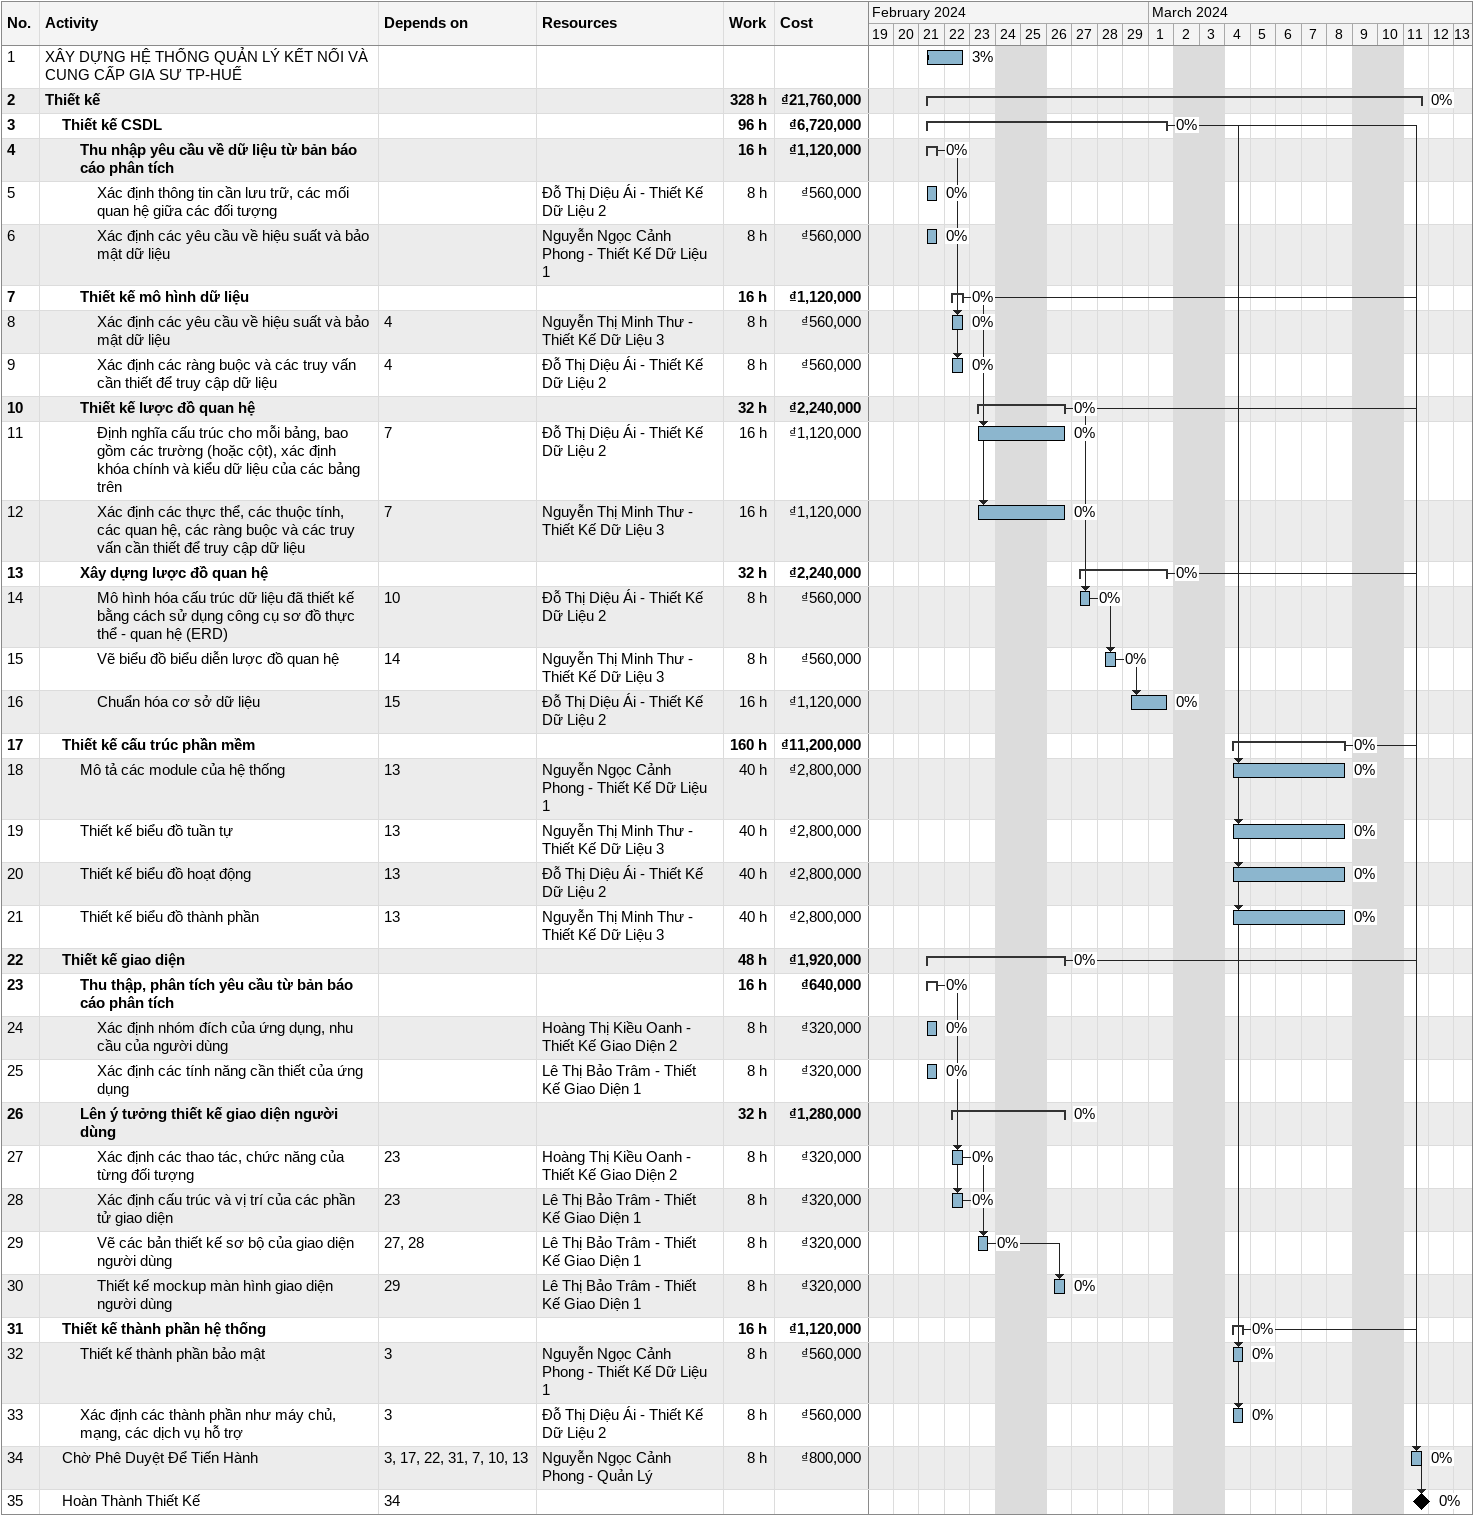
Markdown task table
| ID | Level | Task | Start | Finish | Predecessors | Resources | % complete | Work (h) | Cost (₫) |
|---|---|---|---|---|---|---|---|---|---|
| 1 | 1 | XÂY DỰNG HỆ THỐNG QUẢN LÝ KẾT NỐI VÀ CUNG CẤP GIA SƯ TP-HUẾ | 2024-02-21 | 2024-02-22 |  |  | 3 |  |  |
| 2 | 1 | **Thiết kế** | 2024-02-21 | 2024-03-11 |  |  | 0 | 328 | 21760000 |
| 3 | 2 | **Thiết kế CSDL** | 2024-02-21 | 2024-03-01 |  |  | 0 | 96 | 6720000 |
| 4 | 3 | **Thu nhập yêu cầu về dữ liệu từ bản báo cáo phân tích** | 2024-02-21 | 2024-02-21 |  |  | 0 | 16 | 1120000 |
| 5 | 4 | Xác định thông tin cần lưu trữ, các mối quan hệ giữa các đối tượng | 2024-02-21 | 2024-02-21 |  | Đỗ Thị Diệu Ái - Thiết Kế Dữ Liệu 2 | 0 | 8 | 560000 |
| 6 | 4 | Xác định các yêu cầu về hiệu suất và bảo mật dữ liệu | 2024-02-21 | 2024-02-21 |  | Nguyễn Ngọc Cảnh Phong - Thiết Kế Dữ Liệu 1 | 0 | 8 | 560000 |
| 7 | 3 | **Thiết kế mô hình dữ liệu** | 2024-02-22 | 2024-02-22 |  |  | 0 | 16 | 1120000 |
| 8 | 4 | Xác định các yêu cầu về hiệu suất và bảo mật dữ liệu | 2024-02-22 | 2024-02-22 | 4 | Nguyễn Thị Minh Thư - Thiết Kế Dữ Liệu 3 | 0 | 8 | 560000 |
| 9 | 4 | Xác định các ràng buộc và các truy vấn cần thiết để truy cập dữ liệu | 2024-02-22 | 2024-02-22 | 4 | Đỗ Thị Diệu Ái - Thiết Kế Dữ Liệu 2 | 0 | 8 | 560000 |
| 10 | 3 | **Thiết kế lược đồ quan hệ** | 2024-02-23 | 2024-02-26 |  |  | 0 | 32 | 2240000 |
| 11 | 4 | Định nghĩa cấu trúc cho mỗi bảng, bao gồm các trường (hoặc cột), xác định khóa chính và kiểu dữ liệu của các bảng trên | 2024-02-23 | 2024-02-26 | 7 | Đỗ Thị Diệu Ái - Thiết Kế Dữ Liệu 2 | 0 | 16 | 1120000 |
| 12 | 4 | Xác định các thực thể, các thuộc tính, các quan hệ, các ràng buộc và các truy vấn cần thiết để truy cập dữ liệu | 2024-02-23 | 2024-02-26 | 7 | Nguyễn Thị Minh Thư - Thiết Kế Dữ Liệu 3 | 0 | 16 | 1120000 |
| 13 | 3 | **Xây dựng lược đồ quan hệ** | 2024-02-27 | 2024-03-01 |  |  | 0 | 32 | 2240000 |
| 14 | 4 | Mô hình hóa cấu trúc dữ liệu đã thiết kế bằng cách sử dụng công cụ sơ đồ thực thể - quan hệ (ERD) | 2024-02-27 | 2024-02-27 | 10 | Đỗ Thị Diệu Ái - Thiết Kế Dữ Liệu 2 | 0 | 8 | 560000 |
| 15 | 4 | Vẽ biểu đồ biểu diễn lược đồ quan hệ | 2024-02-28 | 2024-02-28 | 14 | Nguyễn Thị Minh Thư - Thiết Kế Dữ Liệu 3 | 0 | 8 | 560000 |
| 16 | 4 | Chuẩn hóa cơ sở dữ liệu | 2024-02-29 | 2024-03-01 | 15 | Đỗ Thị Diệu Ái - Thiết Kế Dữ Liệu 2 | 0 | 16 | 1120000 |
| 17 | 2 | **Thiết kế cấu trúc phần mềm** | 2024-03-04 | 2024-03-08 |  |  | 0 | 160 | 11200000 |
| 18 | 3 | Mô tả các module của hệ thống | 2024-03-04 | 2024-03-08 | 13 | Nguyễn Ngọc Cảnh Phong - Thiết Kế Dữ Liệu 1 | 0 | 40 | 2800000 |
| 19 | 3 | Thiết kế biểu đồ tuần tự | 2024-03-04 | 2024-03-08 | 13 | Nguyễn Thị Minh Thư - Thiết Kế Dữ Liệu 3 | 0 | 40 | 2800000 |
| 20 | 3 | Thiết kế biểu đồ hoạt động | 2024-03-04 | 2024-03-08 | 13 | Đỗ Thị Diệu Ái - Thiết Kế Dữ Liệu 2 | 0 | 40 | 2800000 |
| 21 | 3 | Thiết kế biểu đồ thành phần | 2024-03-04 | 2024-03-08 | 13 | Nguyễn Thị Minh Thư - Thiết Kế Dữ Liệu 3 | 0 | 40 | 2800000 |
| 22 | 2 | **Thiết kế giao diện** | 2024-02-21 | 2024-02-26 |  |  | 0 | 48 | 1920000 |
| 23 | 3 | **Thu thập, phân tích yêu cầu từ bản báo cáo phân tích** | 2024-02-21 | 2024-02-21 |  |  | 0 | 16 | 640000 |
| 24 | 4 | Xác định nhóm đích của ứng dụng, nhu cầu của người dùng | 2024-02-21 | 2024-02-21 |  | Hoàng Thị Kiều Oanh - Thiết Kế Giao Diện 2 | 0 | 8 | 320000 |
| 25 | 4 | Xác định các tính năng cần thiết của ứng dụng | 2024-02-21 | 2024-02-21 |  | Lê Thị Bảo Trâm - Thiết Kế Giao Diện 1 | 0 | 8 | 320000 |
| 26 | 3 | **Lên ý tưởng thiết kế giao diện người dùng** | 2024-02-22 | 2024-02-26 |  |  | 0 | 32 | 1280000 |
| 27 | 4 | Xác định các thao tác, chức năng của từng đối tượng | 2024-02-22 | 2024-02-22 | 23 | Hoàng Thị Kiều Oanh - Thiết Kế Giao Diện 2 | 0 | 8 | 320000 |
| 28 | 4 | Xác định cấu trúc và vị trí của các phần tử giao diện | 2024-02-22 | 2024-02-22 | 23 | Lê Thị Bảo Trâm - Thiết Kế Giao Diện 1 | 0 | 8 | 320000 |
| 29 | 4 | Vẽ các bản thiết kế sơ bộ của giao diện người dùng | 2024-02-23 | 2024-02-23 | 27, 28 | Lê Thị Bảo Trâm - Thiết Kế Giao Diện 1 | 0 | 8 | 320000 |
| 30 | 4 | Thiết kế mockup màn hình giao diện người dùng | 2024-02-26 | 2024-02-26 | 29 | Lê Thị Bảo Trâm - Thiết Kế Giao Diện 1 | 0 | 8 | 320000 |
| 31 | 2 | **Thiết kế thành phần hệ thống** | 2024-03-04 | 2024-03-04 |  |  | 0 | 16 | 1120000 |
| 32 | 3 | Thiết kế thành phần bảo mật | 2024-03-04 | 2024-03-04 | 3 | Nguyễn Ngọc Cảnh Phong - Thiết Kế Dữ Liệu 1 | 0 | 8 | 560000 |
| 33 | 3 | Xác định các thành phần như máy chủ, mạng, các dịch vụ hỗ trợ | 2024-03-04 | 2024-03-04 | 3 | Đỗ Thị Diệu Ái - Thiết Kế Dữ Liệu 2 | 0 | 8 | 560000 |
| 34 | 2 | Chờ Phê Duyệt Để Tiến Hành | 2024-03-11 | 2024-03-11 | 3, 17, 22, 31, 7, 10, 13 | Nguyễn Ngọc Cảnh Phong - Quản Lý | 0 | 8 | 800000 |
| 35 | 2 | Hoàn Thành Thiết Kế (milestone) | 2024-03-11 | 2024-03-11 | 34 |  | 0 |  |  |
